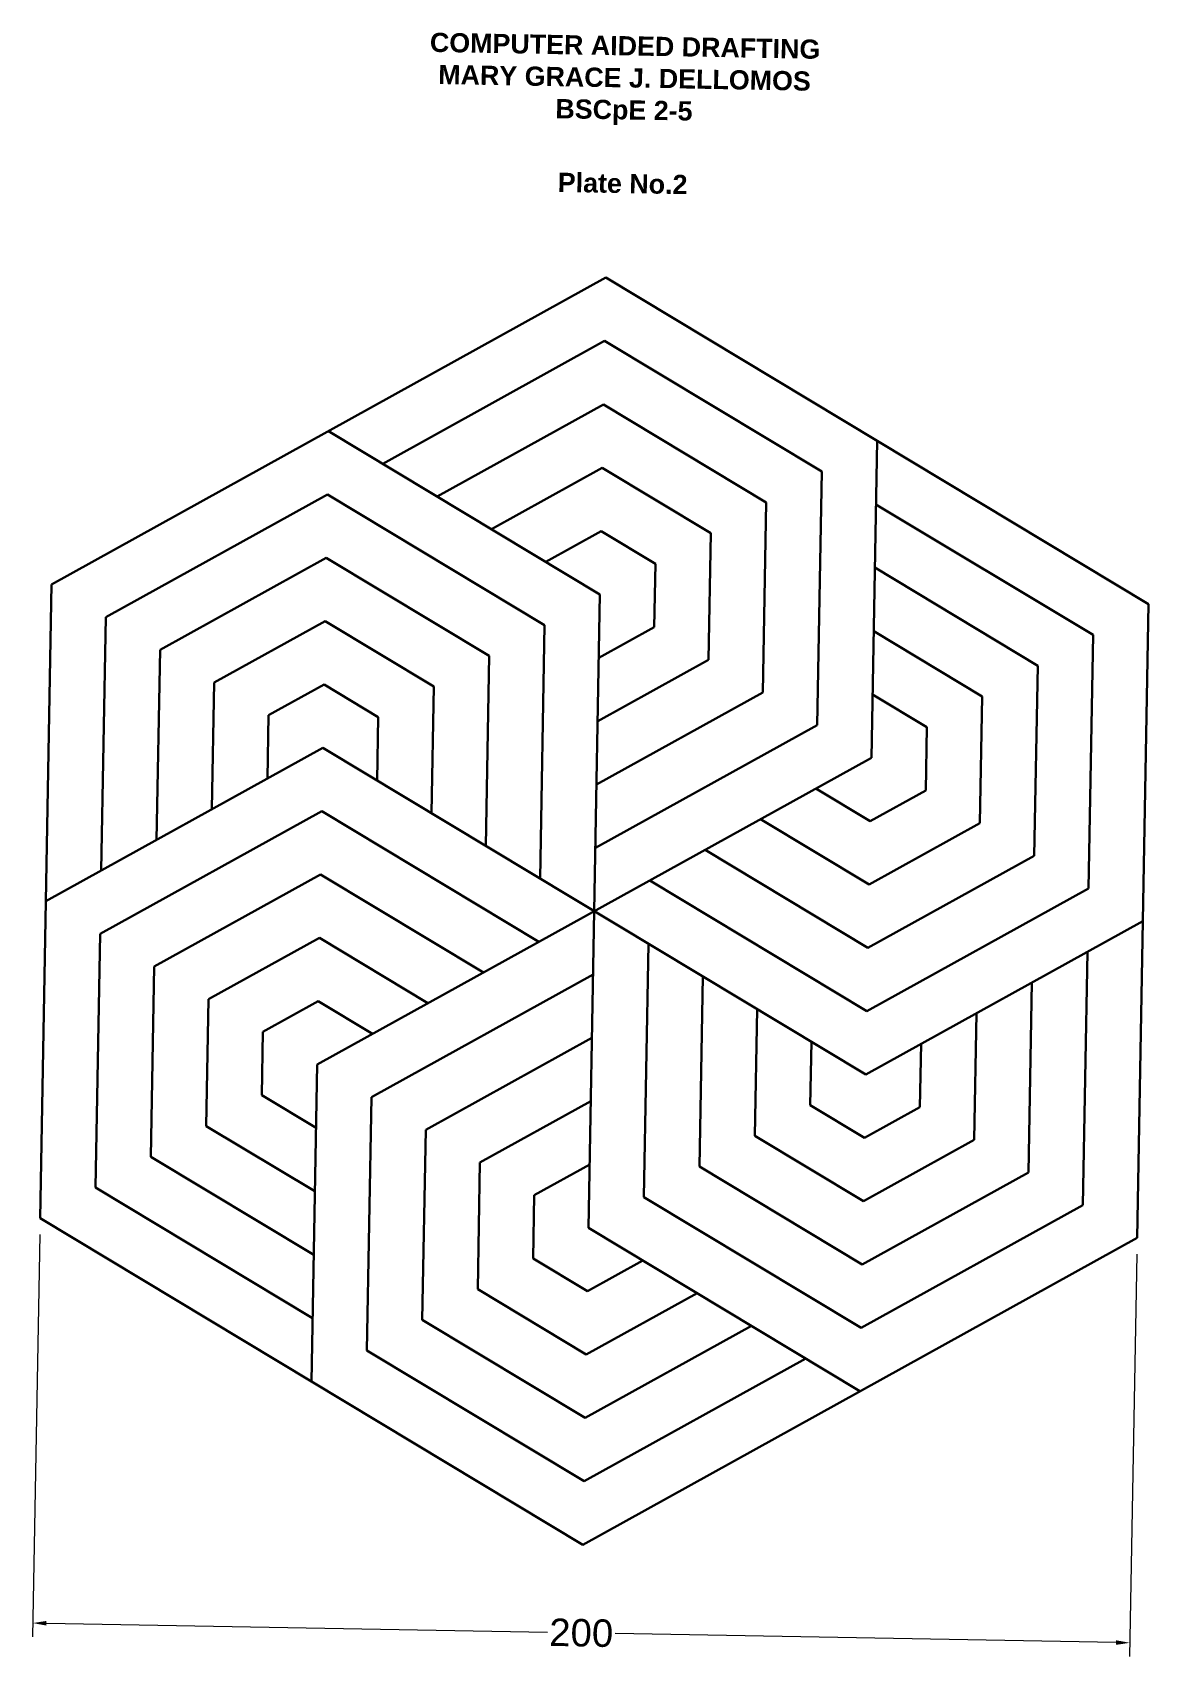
# Model space of a CAD drawing. Header units: millimetres. Extents: x 100 to 304, y 11 to 307.
import ezdxf

# ---------------------------------------------------------------- set-up
doc = ezdxf.new("R2010")
doc.units = ezdxf.units.MM
doc.styles.get("Standard").update_dxf_attribs({"font": 'arial.ttf'})
doc.dimstyles.new("Grace's", dxfattribs={"dimtxt": 5, "dimasz": 2.5, "dimexe": 2.5, "dimexo": 3, "dimtad": 0, "dimdec": 0, "dimtxsty": 'Standard', "dimcen": 2.5, "dimadec": 0, "dimazin": 0, "dimtfac": 1, "dimtdec": 0, "dimtmove": 0, "dimatfit": 3, "dimfxl": 1, "dimlwd": 15, "dimlwe": 15, "dimarcsym": 0})

# ---------------------------------------------------------------- blocks, each defined once
blk = doc.blocks.new('*D0')
at = {"color": 0, "linetype": 'Continuous', "lineweight": 15, "transparency": 16777216}
for p, q in [((101.59, 87.45), (100.27, 14.15)), ((301.56, 83.84), (300.24, 10.54)), ((102.82, 16.6), (194.12, 14.95)), ((297.78, 13.09), (206.48, 14.73))]:
    blk.add_line(p, q, dxfattribs=at)
at = {"color": 0, "linetype": 'Continuous', "transparency": 16777216}
for points in [[(102.82, 17.02), (102.81, 16.18), (100.32, 16.64)], [(297.79, 13.5), (297.78, 12.67), (300.28, 13.04)]]:
    blk.add_solid(points, dxfattribs=at)
at = {"layer": 'Defpoints', "color": 0, "linetype": 'Continuous', "transparency": 16777216}
for p in [(101.65, 90.45), (301.61, 86.84), (300.28, 13.04)]:
    blk.add_point(p, dxfattribs=at)
at = {"color": 0, "linetype": 'Continuous', "lineweight": 30, "transparency": 16777216, "insert": (200.3, 14.84), "char_height": 5, "attachment_point": 5, "rotation": 358.9674}
blk.add_mtext('200', dxfattribs=at)

msp = doc.modelspace()

# ---------------------------------------------------------------- linework, layer by layer
at = {"linetype": 'Continuous', "lineweight": 30}
for p, q in [((103.73, 205.9), (204.75, 261.82)), ((303.7, 202.29), (204.75, 261.82)), ((164.13, 227.91), (204.54, 250.28)), ((244.12, 226.47), (204.54, 250.28)), ((174.03, 221.96), (204.34, 238.73)), ((234.02, 220.87), (204.34, 238.73)), ((203.71, 204.1), (154.24, 233.86)), ((253.18, 174.33), (254.22, 232.06)), ((183.92, 216), (204.13, 227.19)), ((223.92, 215.28), (204.13, 227.19)), ((243.29, 180.29), (244.12, 226.47)), ((243.29, 180.29), (244.12, 226.47)), ((113.62, 199.95), (154.03, 222.32)), ((193.61, 198.5), (154.03, 222.32)), ((233.39, 186.24), (234.02, 220.87)), ((233.39, 186.24), (234.02, 220.87)), ((293.59, 196.7), (254.02, 220.51)), ((193.82, 210.05), (203.92, 215.64)), ((213.81, 209.69), (203.92, 215.64)), ((223.5, 192.19), (223.92, 215.28)), ((123.52, 193.99), (153.82, 210.77)), ((183.51, 192.91), (153.82, 210.77)), ((213.61, 198.14), (213.81, 209.69)), ((283.49, 191.11), (253.81, 208.97)), ((101.65, 90.45), (103.73, 205.9)), ((101.65, 90.45), (103.73, 205.9)), ((201.63, 88.65), (203.71, 204.1)), ((301.61, 86.84), (303.7, 202.29)), ((112.79, 153.77), (113.62, 199.95)), ((133.41, 188.04), (153.62, 199.23)), ((173.4, 187.32), (153.62, 199.23)), ((192.78, 152.32), (193.61, 198.5)), ((203.5, 192.55), (213.61, 198.14)), ((273.39, 185.52), (253.6, 197.42)), ((292.76, 150.52), (293.59, 196.7)), ((122.89, 159.36), (123.52, 193.99)), ((182.88, 158.28), (183.51, 192.91)), ((203.3, 181.01), (223.5, 192.19)), ((282.87, 156.47), (283.49, 191.11)), ((132.99, 164.95), (133.41, 188.04)), ((143.3, 182.09), (153.41, 187.68)), ((163.3, 181.73), (153.41, 187.68)), ((172.99, 164.23), (173.4, 187.32)), ((172.99, 164.23), (173.4, 187.32)), ((203.09, 169.46), (233.39, 186.24)), ((263.29, 179.93), (253.39, 185.88)), ((272.97, 162.43), (273.39, 185.52)), ((143.1, 170.54), (143.3, 182.09)), ((163.09, 170.18), (163.3, 181.73)), ((202.88, 157.92), (243.29, 180.29)), ((263.08, 168.38), (263.29, 179.93)), ((102.69, 148.17), (153.2, 176.14)), ((252.14, 116.61), (153.2, 176.14)), ((152.16, 118.41), (253.18, 174.33)), ((252.97, 162.79), (243.08, 168.74)), ((252.97, 162.79), (263.08, 168.38)), ((112.58, 142.22), (152.99, 164.59)), ((192.57, 140.78), (152.99, 164.59)), ((252.77, 151.24), (232.98, 163.15)), ((252.77, 151.24), (272.97, 162.43)), ((252.56, 139.7), (222.88, 157.56)), ((252.56, 139.7), (282.87, 156.47)), ((122.48, 136.27), (152.78, 153.04)), ((182.47, 135.19), (152.78, 153.04)), ((252.35, 128.15), (212.77, 151.96)), ((252.35, 128.15), (292.76, 150.52)), ((111.75, 96.04), (112.58, 142.22)), ((252.14, 116.61), (302.65, 144.57)), ((132.37, 130.32), (152.57, 141.5)), ((172.36, 129.59), (152.57, 141.5)), ((211.73, 94.24), (212.57, 140.42)), ((121.85, 101.63), (122.48, 136.27)), ((291.72, 92.8), (292.55, 138.98)), ((162.05, 112.46), (202.46, 134.83)), ((221.84, 99.83), (222.46, 134.47)), ((281.83, 98.75), (282.45, 133.38)), ((131.95, 107.22), (132.37, 130.32)), ((142.26, 124.36), (152.37, 129.95)), ((162.26, 124), (152.37, 129.95)), ((231.94, 105.42), (232.35, 128.51)), ((231.94, 105.42), (232.35, 128.51)), ((271.93, 104.7), (272.35, 127.79)), ((142.06, 112.82), (142.26, 124.36)), ((171.95, 106.5), (202.25, 123.28)), ((242.04, 111.02), (242.25, 122.56)), ((242.04, 111.02), (242.25, 122.56)), ((262.04, 110.65), (262.24, 122.2)), ((151.12, 60.68), (152.16, 118.41)), ((151.95, 106.86), (142.06, 112.82)), ((161.22, 66.28), (162.05, 112.46)), ((181.84, 100.55), (202.05, 111.74)), ((251.93, 105.06), (242.04, 111.02)), ((251.93, 105.06), (262.04, 110.65)), ((151.74, 95.32), (131.95, 107.22)), ((171.32, 71.87), (171.95, 106.5)), ((171.32, 71.87), (171.95, 106.5)), ((251.73, 93.52), (231.94, 105.42)), ((251.73, 93.52), (271.93, 104.7)), ((151.53, 83.77), (121.85, 101.63)), ((181.43, 77.46), (181.84, 100.55)), ((191.74, 94.6), (201.84, 100.19)), ((251.52, 81.97), (221.84, 99.83)), ((251.52, 81.97), (281.83, 98.75)), ((151.33, 72.23), (111.75, 96.04)), ((191.53, 83.05), (191.74, 94.6)), ((251.31, 70.43), (211.73, 94.24)), ((251.31, 70.43), (291.72, 92.8)), ((200.59, 30.92), (101.65, 90.45)), ((200.59, 30.92), (301.61, 86.84)), ((251.1, 58.88), (201.63, 88.65)), ((201.42, 77.1), (191.53, 83.05)), ((201.42, 77.1), (211.52, 82.69)), ((201.21, 65.56), (181.43, 77.46)), ((201.21, 65.56), (221.42, 76.74)), ((201.01, 54.01), (171.32, 71.87)), ((201.01, 54.01), (231.31, 70.79)), ((200.8, 42.47), (161.22, 66.28)), ((200.8, 42.47), (241.21, 64.83))]:
    msp.add_line(p, q, dxfattribs=at)

# ---------------------------------------------------------------- texts
at = {"insert": (111.08, 314.25), "char_height": 4, "attachment_point": 1, "rotation": 358.9674}
msp.add_mtext_dynamic_manual_height_columns('\\pxsm1,t5;{\\fArial|b1|i0|c0|p34;\\P\\pqc;\\H0.875x;COMPUTER AIDED DRAFTING\\PMARY GRACE J. DELLOMOS\\PBSCpE 2-5\\P\\psm1.3;\\PPlate No.2}', width=194.7614, gutter_width=12.5, heights=[50.89], dxfattribs=at)

# ---------------------------------------------------------------- dimensions: what is measured, and where the dimension line sits
at = {"linetype": 'Continuous', "lineweight": 30}
dim = msp.add_linear_dim(base=(300.28, 13.04), p1=(101.65, 90.45), p2=(301.61, 86.84), angle=358.9674, dimstyle="Grace's", dxfattribs=at)
dim.commit()
dim.dimension.update_dxf_attribs({"geometry": '*D0', "text_midpoint": (200.3, 14.84)})

doc.saveas('drawing.dxf')
